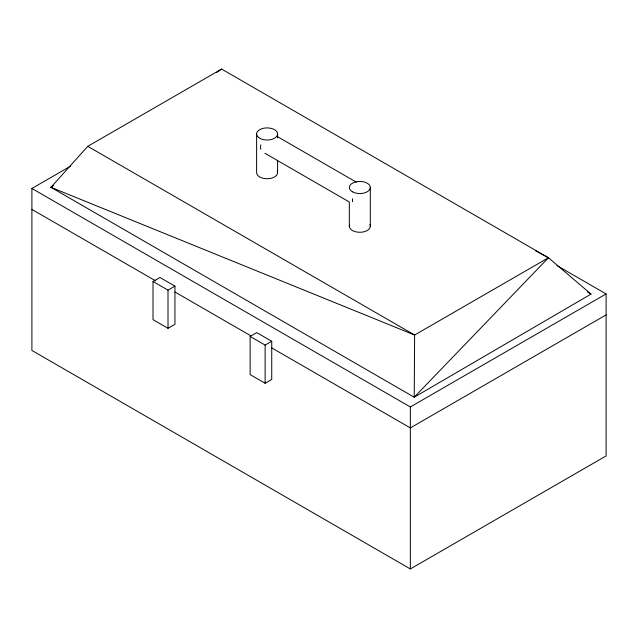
<?xml version="1.0" encoding="UTF-8"?>
<svg xmlns="http://www.w3.org/2000/svg" width="638" height="638" viewBox="0 0 638 638"><rect width="100%" height="100%" fill="white"/><g stroke="black" fill="none" stroke-linecap="round" stroke-linejoin="round"><path stroke-width="0.96" d="M535.322 250.662L548.449 257.76L414.62 335.022L50.944 187.317L87.773 146.325L221.601 69.056L548.449 257.76L591.019 294.11L414.221 397.219L50.944 187.317L53.401 185.626M548.449 257.76L414.221 397.219L414.62 335.022L87.773 146.325M216.705 72.445L221.601 69.056M556.966 265.575L606.1 293.943L606.1 455.931L410.346 568.944L31.9 350.453L31.9 188.465L70.706 166.063M153.008 281.478L159.947 277.474L174.94 286.135L174.94 324.303L168.009 328.307L153.008 319.646L153.008 281.478L168.009 290.138L174.94 286.135M250.136 336.425L256.747 332.605L271.74 341.266L271.74 379.435L265.129 383.255L250.136 374.594L250.136 336.425L265.129 345.086L271.74 341.266M31.9 188.465L410.346 406.956L606.1 293.943M606.1 314.893L410.346 427.907L271.74 347.885M50.944 187.317L52.683 186.344M587.574 292.124L591.019 294.11M277.323 136.556L356.355 182.181M264.898 153.256L349.329 202.007L349.329 226.227M31.9 209.416L155.648 280.856M174.94 291.997L250.718 335.748M410.346 406.956L410.346 568.944M370.311 187.492L370.311 226.227M277.586 133.964A10.487 6.053 0 0 1 261.851 139.212A10.487 6.053 0 0 1 261.851 128.716A10.487 6.053 0 0 1 277.586 133.964L277.586 137.936M277.586 160.776L277.586 172.691M265.129 345.086L265.129 383.255M256.612 133.964L256.612 172.691A10.487 6.053 0 0 0 268.47 178.696A10.487 6.053 0 0 0 277.235 171.128M168.009 290.138L168.009 328.307M369.952 224.656A10.487 6.053 0 0 1 359.824 232.28A10.487 6.053 0 0 1 349.688 224.656M260.798 149.292A10.336 5.965 -60 0 1 260.798 144.922M352.575 201.72A10.336 5.965 -60 0 1 352.575 198.785M352.407 191.775A10.487 6.053 0 0 0 369.952 189.063A10.487 6.053 0 0 0 357.105 181.647A10.487 6.053 0 0 0 352.407 191.775"/></g></svg>
